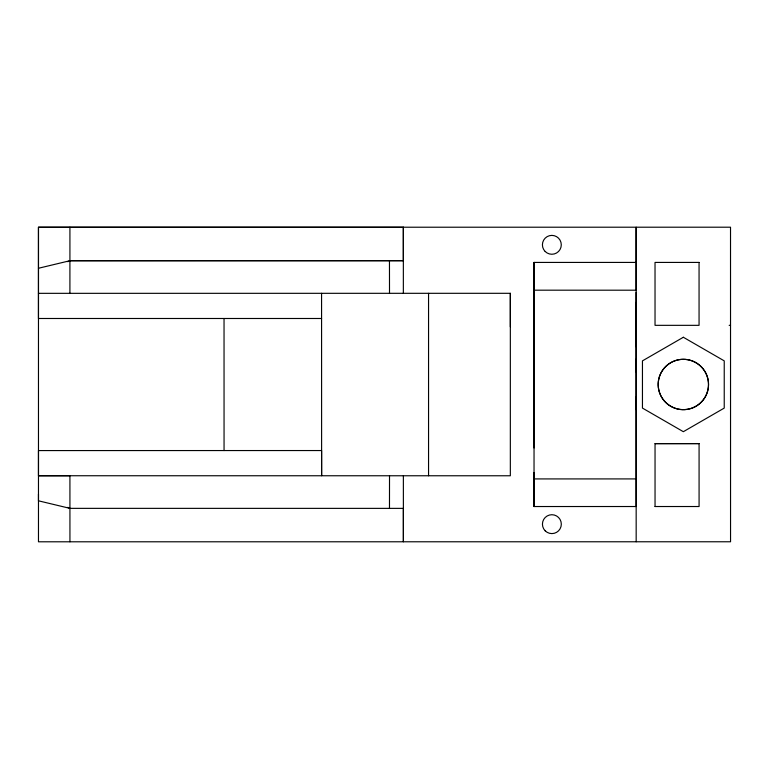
<?xml version="1.0" encoding="UTF-8"?>
<svg xmlns="http://www.w3.org/2000/svg" width="769" height="769" viewBox="0 0 769 769"><rect width="100%" height="100%" fill="white"/><g stroke="black" fill="none" stroke-linecap="round" stroke-linejoin="round"><path stroke-width="1.15" d="M38.45 293.335L510.337 293.306L510.337 475.771L38.469 475.742L38.479 450.576L321.586 450.547L321.615 475.732L321.577 318.491L38.46 318.491L38.469 227.24L730.521 227.201L730.55 541.77L38.479 541.799L38.469 227.24L403.35 227.259L403.35 293.306M69.912 293.335L69.912 260.72L403.369 260.691L69.912 260.72L38.45 268.266M69.921 260.681L69.921 227.268M389.479 508.386L389.518 475.771M403.379 508.28L403.389 541.789L403.369 475.771M428.554 475.78L428.554 293.325M534.032 296.401L534.071 262.431L534.022 447.942M534.032 498.052L534.032 493.948M534.032 485.143L534.032 480.74M636.126 289.942L636.146 227.201L636.146 506.521L534.032 506.531L534.071 262.431M636.146 397.054L636.146 409.637L636.136 402.264M636.136 371.888L636.136 359.306L636.136 366.669M636.146 346.723L636.146 302.39M534.022 288.221L534.022 285.645M534.022 270.909L534.022 273.187M67.739 261.7L69.912 260.72M636.126 262.421L534.022 262.431M534.147 290.182L636.367 290.201M729.166 325.325L730.531 325.325M655.044 506.521L655.044 443.626L699.079 443.598L699.079 506.521L655.044 506.521M655.044 443.626L699.079 443.607M38.806 475.751L69.921 475.742L69.941 541.799M534.138 478.924L636.136 478.914M38.469 494.083L38.469 500.811L69.921 508.357L403.389 508.376M67.759 507.377L69.921 508.357M403.341 227.23L403.35 260.672M321.567 293.297L321.577 318.491M389.46 260.681L389.508 293.306M636.126 292.335L636.174 541.761M510.337 293.316L510.347 326.844M224.039 318.491L224.058 450.557M683.343 337.264L642.451 360.863L642.451 408.089L683.343 431.697L724.235 408.089L724.235 360.863L683.343 337.255M699.059 262.421L655.025 262.421L655.034 325.335L699.059 325.335L699.059 262.421M534.042 472.551L534.032 506.531L534.042 472.551M665.55 402.274A25.166 25.166 0 0 0 707.653 390.988A25.166 25.166 0 0 0 676.826 360.171A25.166 25.166 0 0 0 665.55 402.274A25.166 25.166 0 0 0 707.663 390.988A25.166 25.166 0 0 0 676.835 360.171A25.166 25.166 0 0 0 665.56 402.274M545.202 530.831A9.439 9.439 0 0 0 560.995 526.602A9.439 9.439 0 0 0 549.431 515.038A9.439 9.439 0 0 0 545.202 530.831M545.173 251.492A9.439 9.439 0 0 0 560.966 247.262A9.439 9.439 0 0 0 549.402 235.708A9.439 9.439 0 0 0 545.173 251.492"/></g></svg>
